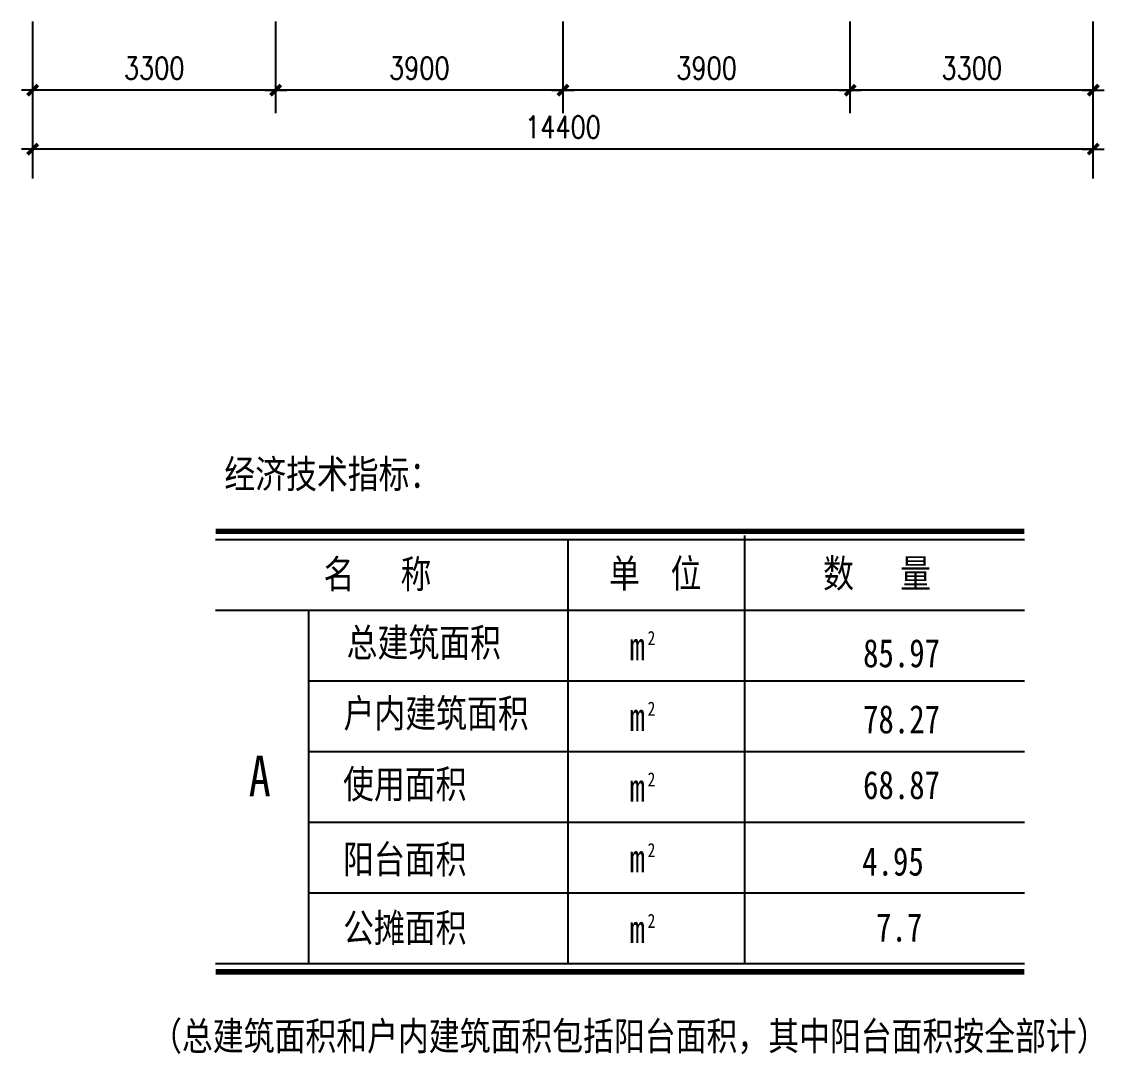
# Model space of a CAD drawing. Extents: x 79020 to 100113, y 10630 to 40397.
# Drawn here: x 82228 to 96928, y 10630 to 24653 of the extents above; entities that cross this region are included whole.
import ezdxf

# ---------------------------------------------------------------- set-up
doc = ezdxf.new("R2010")
doc.units = 0
doc.header["$LTSCALE"] = 1000
doc.header["$MEASUREMENT"] = 0
doc.layers.add('AXIS', color=250, linetype='Continuous')
doc.layers.add('ZT', color=250, linetype='Continuous')
doc.styles.add('-宋体', font='', dxfattribs={"width": 0.8})
doc.styles.add('DIM_FONT', font='SIMPLEX.shx', dxfattribs={"width": 0.8})
doc.styles.get('-宋体').set_extended_font_data('SimSun')
doc.dimstyles.new('AXIS', dxfattribs={"dimtxt": 300, "dimasz": 1, "dimexe": 250, "dimexo": 300, "dimgap": 150, "dimtad": 1, "dimdec": 0, "dimzin": 0, "dimdsep": 46, "dimtxsty": 'DIM_FONT', "dimblk": '_DIMX', "dimcen": 0.09, "dimse1": 1, "dimse2": 1, "dimclrt": 7, "dimadec": 0, "dimazin": 0, "dimtfac": 1, "dimtdec": 0, "dimtix": 1, "dimtmove": 2, "dimatfit": 3, "dimldrblk": '_DIMX', "dimfxl": 1, "dimtolj": 1, "dimtzin": 0, "dimarcsym": 0})

# ---------------------------------------------------------------- blocks, each defined once
blk = doc.blocks.new('_DIMX')
blk.add_line((-150, 0), (150, 0))
at = {"const_width": 50}
blk.add_lwpolyline([(-70, -70), (70, 70)], dxfattribs=at)
blk = doc.blocks.new('*D60')
at = {"layer": 'AXIS', "color": 0, "lineweight": -2}
blk.add_line((96777, 23722), (93479, 23722), dxfattribs=at)
at = {"layer": 'Defpoints', "color": 0}
for p in [(93478, 24653), (96778, 24653), (93478, 23722)]:
    blk.add_point(p, dxfattribs=at)
at = {"layer": 'AXIS', "color": 0, "lineweight": -2, "rotation": 180}
blk.add_blockref('_DIMX', (93478, 23722), dxfattribs=at)
at = {"layer": 'AXIS', "color": 0, "lineweight": -2}
blk.add_blockref('_DIMX', (96778, 23722), dxfattribs=at)
at = {"layer": 'AXIS', "color": 7, "insert": (95128, 24022), "char_height": 300, "attachment_point": 5, "style": 'DIM_FONT'}
blk.add_mtext('\\A1;3300', dxfattribs=at)
blk = doc.blocks.new('*D61')
at = {"layer": 'AXIS', "color": 0, "lineweight": -2}
blk.add_line((96777, 22922), (82379, 22922), dxfattribs=at)
at = {"layer": 'Defpoints', "color": 0}
for p in [(82378, 24653), (96778, 24653), (82378, 22922)]:
    blk.add_point(p, dxfattribs=at)
at = {"layer": 'AXIS', "color": 0, "lineweight": -2, "rotation": 180}
blk.add_blockref('_DIMX', (82378, 22922), dxfattribs=at)
at = {"layer": 'AXIS', "color": 0, "lineweight": -2}
blk.add_blockref('_DIMX', (96778, 22922), dxfattribs=at)
at = {"layer": 'AXIS', "color": 7, "insert": (89578, 23222), "char_height": 300, "attachment_point": 5, "style": 'DIM_FONT'}
blk.add_mtext('\\A1;14400', dxfattribs=at)
blk = doc.blocks.new('A$C4FB049B5')
at = {"layer": 'ZT', "style": '-宋体', "width": 0.8}
for s, height, p in [('2', 200, (260, 299)), ('m', 400, (5, 83))]:
    blk.add_text(s, height=height, dxfattribs=at).set_placement(p)
blk = doc.blocks.new('*D64')
at = {"layer": 'AXIS', "color": 0, "lineweight": -2}
blk.add_line((85677, 23722), (82379, 23722), dxfattribs=at)
at = {"layer": 'Defpoints', "color": 0}
for p in [(82378, 24653), (85678, 24653), (82378, 23722)]:
    blk.add_point(p, dxfattribs=at)
at = {"layer": 'AXIS', "color": 0, "lineweight": -2, "rotation": 180}
blk.add_blockref('_DIMX', (82378, 23722), dxfattribs=at)
at = {"layer": 'AXIS', "color": 0, "lineweight": -2}
blk.add_blockref('_DIMX', (85678, 23722), dxfattribs=at)
at = {"layer": 'AXIS', "color": 7, "insert": (84028, 24022), "char_height": 300, "attachment_point": 5, "style": 'DIM_FONT'}
blk.add_mtext('\\A1;3300', dxfattribs=at)
blk = doc.blocks.new('*D66')
at = {"layer": 'AXIS', "color": 0, "lineweight": -2}
blk.add_line((93477, 23722), (89579, 23722), dxfattribs=at)
at = {"layer": 'Defpoints', "color": 0}
for p in [(89578, 24653), (93478, 24653), (89578, 23722)]:
    blk.add_point(p, dxfattribs=at)
at = {"layer": 'AXIS', "color": 0, "lineweight": -2, "rotation": 180}
blk.add_blockref('_DIMX', (89578, 23722), dxfattribs=at)
at = {"layer": 'AXIS', "color": 0, "lineweight": -2}
blk.add_blockref('_DIMX', (93478, 23722), dxfattribs=at)
at = {"layer": 'AXIS', "color": 7, "insert": (91528, 24022), "char_height": 300, "attachment_point": 5, "style": 'DIM_FONT'}
blk.add_mtext('\\A1;3900', dxfattribs=at)
blk = doc.blocks.new('*D67')
at = {"layer": 'AXIS', "color": 0, "lineweight": -2}
blk.add_line((89577, 23722), (85679, 23722), dxfattribs=at)
at = {"layer": 'Defpoints', "color": 0}
for p in [(85678, 24653), (89578, 24653), (85678, 23722)]:
    blk.add_point(p, dxfattribs=at)
at = {"layer": 'AXIS', "color": 0, "lineweight": -2, "rotation": 180}
blk.add_blockref('_DIMX', (85678, 23722), dxfattribs=at)
at = {"layer": 'AXIS', "color": 0, "lineweight": -2}
blk.add_blockref('_DIMX', (89578, 23722), dxfattribs=at)
at = {"layer": 'AXIS', "color": 7, "insert": (87628, 24022), "char_height": 300, "attachment_point": 5, "style": 'DIM_FONT'}
blk.add_mtext('\\A1;3900', dxfattribs=at)

msp = doc.modelspace()

# ---------------------------------------------------------------- linework, layer by layer
at = {"color": 7}
for p, q in [((92042.9, 17674.1), (92042.9, 11861.8)), ((89642.5, 17620.4), (89642.5, 11861.8)), ((86120.9, 16662.2), (86120.9, 11861.8))]:
    msp.add_line(p, q, dxfattribs=at)
at = {"layer": 'AXIS', "color": 7}
for p, q in [((82378.4, 22522.4), (82378.4, 24652.8)), ((85678.4, 23408.4), (85678.4, 24652.8)), ((89578.4, 23408.4), (89578.4, 24652.8)), ((93478.4, 23408.4), (93478.4, 24652.8)), ((96778.4, 22522.4), (96778.4, 24652.8))]:
    msp.add_line(p, q, dxfattribs=at)
at = {"layer": 'ZT', "color": 7}
for p, q in [((84861.8, 17620.4), (95843.4, 17620.4)), ((84861.8, 17620.4), (94002.1, 17620.4)), ((84861.8, 16662.2), (95843.4, 16662.2)), ((86120.9, 15702.2), (95843.4, 15702.2)), ((86120.9, 14742), (95843.4, 14742)), ((86120.9, 13781.9), (95843.4, 13781.9)), ((86120.9, 12821.8), (95843.4, 12821.8)), ((84861.8, 11861.8), (95843.4, 11861.8)), ((84861.8, 11861.8), (95843.4, 11861.8)), ((84861.8, 11861.8), (95843.4, 11861.8))]:
    msp.add_line(p, q, dxfattribs=at)
at = {"layer": 'ZT', "color": 7, "const_width": 74.6}
for points in [[(84861.8, 17732.4), (95843.4, 17732.4)], [(84861.8, 11749.8), (95843.4, 11749.8)]]:
    msp.add_lwpolyline(points, dxfattribs=at)

# ---------------------------------------------------------------- block references
at = {"color": 7, "xscale": 0.96, "yscale": 0.96, "zscale": 0.96}
for p in [(90477.4, 15900.5), (90477.4, 14940.5), (90477.4, 13980.4), (90477.4, 13020.2), (90477.4, 12060.1)]:
    msp.add_blockref('A$C4FB049B5', p, dxfattribs=at)

# ---------------------------------------------------------------- texts
at = {"layer": 'ZT', "color": 7, "style": '-宋体', "width": 0.8}
for s, height, p in [('经济技术指标：', 383.91, (84980.5, 18318.5)), ('名   称', 383.91, (86327.1, 16959.2)), ('单  位', 383.91, (90202.6, 16967.9)), ('数   量', 383.91, (93110.2, 16967.9)), ('总建筑面积', 383.91, (86641.1, 16028.4)), ('85.97', 383.91, (93652.8, 15885.5)), ('户内建筑面积', 383.91, (86598.9, 15068.6)), ('78.27', 383.91, (93652.8, 14988.5)), ('A', 552.8, (85310.3, 14132.1)), ('使用面积', 383.91, (86592.4, 14107.4)), ('68.87', 383.91, (93652.8, 14096)), ('阳台面积', 383.91, (86592.4, 13086.9)), ('4.95', 383.91, (93640.7, 13057)), ('公摊面积', 383.91, (86592.4, 12156.6)), ('7.7', 383.91, (93829, 12161)), ('（总建筑面积和户内建筑面积包括阳台面积，其中阳台面积按全部计）', 383.912, (83986.1, 10685.6))]:
    msp.add_text(s, height=height, dxfattribs=at).set_placement(p)

# ---------------------------------------------------------------- dimensions: what is measured, and where the dimension line sits
at = {"layer": 'AXIS', "color": 7}
for p2, distance, picture, middle in [((82378.4, 24652.8), 1730.4, '*D61', (89578.4, 23222.4)), ((93478.4, 24652.8), 930.4, '*D60', (95128.4, 24022.4))]:
    dim = msp.add_aligned_dim(p1=(96778.4, 24652.8), p2=p2, distance=distance, dimstyle='AXIS', dxfattribs=at)
    dim.commit()
    dim.dimension.update_dxf_attribs({"geometry": picture, "text_midpoint": middle})
for base, p1, p2, picture, middle in [((82378.4, 23722.4), (85678.4, 24652.8), (82378.4, 24652.8), '*D64', (84028.4, 24022.4)), ((85678.4, 23722.4), (89578.4, 24652.8), (85678.4, 24652.8), '*D67', (87628.4, 24022.4)), ((89578.4, 23722.4), (93478.4, 24652.8), (89578.4, 24652.8), '*D66', (91528.4, 24022.4))]:
    dim = msp.add_linear_dim(base=base, p1=p1, p2=p2, dimstyle='AXIS', dxfattribs=at)
    dim.commit()
    dim.dimension.update_dxf_attribs({"geometry": picture, "text_midpoint": middle})

doc.saveas('drawing.dxf')
